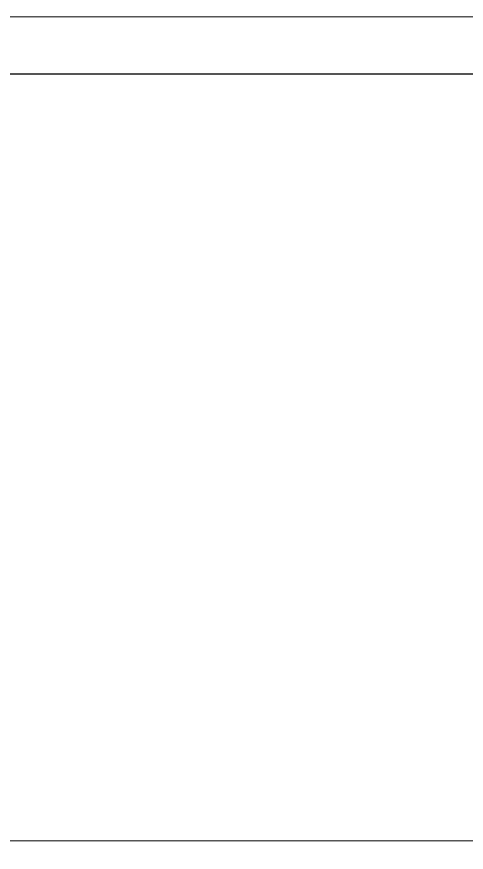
# Model space of a CAD drawing. Extents: x -122 to 890, y -422 to 455.
# Drawn here: x 39.3 to 78.5, y 332 to 405 of the extents above; entities that cross this region are included whole.
import ezdxf

# ---------------------------------------------------------------- set-up
doc = ezdxf.new("R2010")
doc.units = 0
doc.layers.add('IQ_200_2D', color=1, linetype='Continuous')
doc.layers.add('IQ_200_3D', color=1, linetype='Continuous')

msp = doc.modelspace()

# ---------------------------------------------------------------- linework, layer by layer
at = {"layer": 'IQ_200_2D'}
msp.add_line((0, 400), (890, 400), dxfattribs=at)

# ---------------------------------------------------------------- meshes
at = {"layer": 'IQ_200_3D', "lineweight": 9}
mesh = msp.add_polyface(dxfattribs=at)
corners = [(890, -327, 1493), (0, -327, 1493), (0, 405, 1493), (890, 405, 1493)]
mesh.append_faces([[corners[k] for k in face] for face in [(0, 1, 2, 3)]])
mesh = msp.add_polyface(dxfattribs=at)
corners = [(890, 405, 1493), (0, 405, 1493), (0, 405, 1785), (890, 405, 1785)]
mesh.append_faces([[corners[k] for k in face] for face in [(0, 1, 2, 3)]])
mesh = msp.add_polyface(dxfattribs=at)
corners = [(890, -327, 1785), (0, -327, 1785), (0, 405, 1785), (890, 405, 1785)]
mesh.append_faces([[corners[k] for k in face] for face in [(0, 1, 2, 3)]])
mesh = msp.add_polyface(dxfattribs=at)
corners = [(887, 405, 188), (3, 405, 188), (3, 405, 1493), (887, 405, 1493)]
mesh.append_faces([[corners[k] for k in face] for face in [(0, 1, 2, 3)]])
mesh = msp.add_polyface(dxfattribs=at)
corners = [(887, 405, 1493), (3, 405, 1493), (3, -327, 1493), (887, -327, 1493)]
mesh.append_faces([[corners[k] for k in face] for face in [(0, 1, 2, 3)]])
mesh = msp.add_polyface(dxfattribs=at)
corners = [(887, 333, 188), (3, 333, 188), (3, 405, 188), (887, 405, 188)]
mesh.append_faces([[corners[k] for k in face] for face in [(0, 1, 2, 3)]])
mesh = msp.add_polyface(dxfattribs=at)
corners = [(887, -327, 150), (3, -327, 150), (3, 333, 150), (887, 333, 150)]
mesh.append_faces([[corners[k] for k in face] for face in [(0, 1, 2, 3)]])
mesh = msp.add_polyface(dxfattribs=at)
corners = [(887, 333, 150), (3, 333, 150), (3, 333, 188), (887, 333, 188)]
mesh.append_faces([[corners[k] for k in face] for face in [(0, 1, 2, 3)]])

doc.saveas('drawing.dxf')
